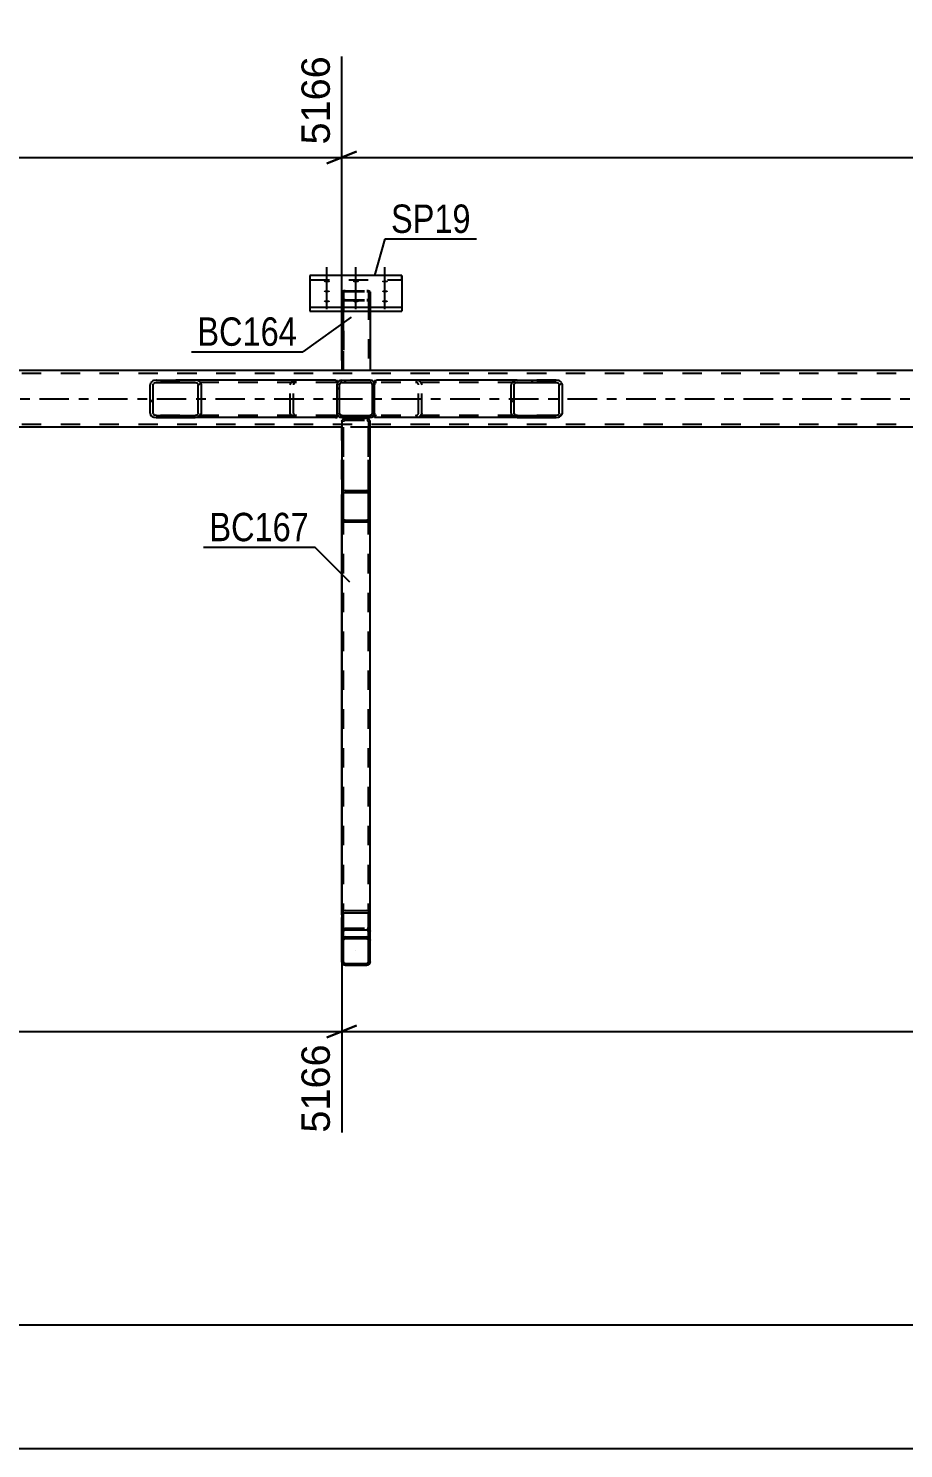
# Model space of a CAD drawing. Header units: millimetres. Extents: x -2250 to 594, y 0 to 1057.
# Drawn here: x -1084 to -995.8, y 328.1 to 471.4 of the extents above; entities that cross this region are included whole.
import ezdxf

# ---------------------------------------------------------------- set-up
doc = ezdxf.new("R2010")
doc.units = ezdxf.units.MM
doc.linetypes.add('DXK_LINE_DOT2', pattern=[3.9198, 1.9599, -1.9599])
doc.linetypes.add('DXK_LINE_DOT3', pattern=[5.9187, 2.979, -0.9799, 0.9799, -0.9799])
doc.styles.add('Arial', font='ARIAL.TTF', dxfattribs={"height": 0.2})
doc.styles.add('Arial Narrow', font='ARIALN.TTF', dxfattribs={"height": 0.2})

# ---------------------------------------------------------------- blocks, each defined once
blk = doc.blocks.new('Part-761553754-4011 - 3871')
at = {"linetype": 'Continuous'}
h = blk.add_hatch(dxfattribs=at)
h.set_pattern_fill('', scale=0.7, style=0, pattern_type=0)
h.set_pattern_definition([(45, (-1049.7814, 421.6058), (-1.5715, 1.5715), [])])
h.paths.add_polyline_path([(-1049.91, 421.58), (-1049.78, 421.61), (-1049.67, 421.69), (-1049.6, 421.81), (-1049.57, 421.96), (-1049.57, 424.37), (-1049.6, 424.52), (-1049.67, 424.64), (-1049.78, 424.72), (-1049.91, 424.75), (-1052.08, 424.75), (-1052.22, 424.72), (-1052.33, 424.64), (-1052.4, 424.52), (-1052.43, 424.37), (-1052.43, 421.96), (-1052.4, 421.81), (-1052.33, 421.69), (-1052.22, 421.61), (-1052.08, 421.58)])
h.paths.add_polyline_path([(-1052.15, 421.78), (-1052.21, 421.82), (-1052.24, 421.88), (-1052.26, 421.96), (-1052.26, 424.37), (-1052.24, 424.44), (-1052.21, 424.51), (-1052.15, 424.55), (-1052.08, 424.56), (-1049.91, 424.56), (-1049.85, 424.55), (-1049.79, 424.51), (-1049.75, 424.44), (-1049.74, 424.37), (-1049.74, 421.96), (-1049.75, 421.88), (-1049.79, 421.82), (-1049.85, 421.78), (-1049.91, 421.77), (-1052.08, 421.77)])
at = {"color": 2, "linetype": 'Continuous'}
for p, q in [((-1052.42, 431.71), (-1052.43, 431.67)), ((-1052.43, 431.67), (-1052.43, 424.37)), ((-1052.42, 431.71), (-1052.4, 431.81)), ((-1052.22, 432.01), (-1052.08, 432.04)), ((-1052.08, 432.04), (-1049.91, 432.04)), ((-1049.91, 432.04), (-1049.78, 432.01)), ((-1049.6, 431.81), (-1049.58, 431.71)), ((-1049.57, 431.67), (-1049.58, 431.71)), ((-1049.57, 424.37), (-1049.57, 431.67)), ((-1052.4, 424.52), (-1052.43, 424.37)), ((-1052.43, 421.96), (-1052.43, 424.37)), ((-1052.26, 424.37), (-1052.24, 424.44)), ((-1052.26, 421.96), (-1052.26, 424.37)), ((-1052.24, 424.44), (-1052.21, 424.51)), ((-1052.08, 424.75), (-1052.22, 424.72)), ((-1052.21, 424.51), (-1052.15, 424.55)), ((-1052.15, 424.55), (-1052.08, 424.56)), ((-1052.08, 424.75), (-1049.91, 424.75)), ((-1052.08, 424.56), (-1049.91, 424.56)), ((-1049.78, 424.72), (-1049.91, 424.75)), ((-1049.91, 424.56), (-1049.85, 424.55)), ((-1049.85, 424.55), (-1049.79, 424.51)), ((-1049.79, 424.51), (-1049.75, 424.44)), ((-1049.75, 424.44), (-1049.74, 424.37)), ((-1049.74, 421.96), (-1049.74, 424.37)), ((-1049.57, 424.37), (-1049.6, 424.52)), ((-1049.57, 421.96), (-1049.57, 424.37)), ((-1052.43, 421.96), (-1052.4, 421.81)), ((-1052.24, 421.88), (-1052.26, 421.96)), ((-1052.21, 421.82), (-1052.24, 421.88)), ((-1052.22, 421.61), (-1052.08, 421.58)), ((-1052.15, 421.78), (-1052.21, 421.82)), ((-1052.08, 421.77), (-1052.15, 421.78)), ((-1052.08, 421.77), (-1049.91, 421.77)), ((-1052.08, 421.58), (-1049.91, 421.58)), ((-1049.85, 421.78), (-1049.91, 421.77)), ((-1049.91, 421.58), (-1049.78, 421.61)), ((-1049.79, 421.82), (-1049.85, 421.78)), ((-1049.75, 421.88), (-1049.79, 421.82)), ((-1049.74, 421.96), (-1049.75, 421.88)), ((-1049.6, 421.81), (-1049.57, 421.96))]:
    blk.add_line(p, q, dxfattribs=at)
at = {"color": 7, "linetype": 'DXK_LINE_DOT2'}
for p, q in [((-1052.26, 431.67), (-1052.25, 431.71)), ((-1052.26, 424.37), (-1052.26, 431.67)), ((-1052.24, 431.73), (-1052.25, 431.71)), ((-1052.21, 431.8), (-1052.24, 431.73)), ((-1052.15, 431.84), (-1052.21, 431.8)), ((-1052.08, 431.85), (-1052.15, 431.84)), ((-1052.08, 431.85), (-1049.91, 431.85)), ((-1049.85, 431.84), (-1049.91, 431.85)), ((-1049.79, 431.8), (-1049.85, 431.84)), ((-1049.75, 431.73), (-1049.79, 431.8)), ((-1049.75, 431.71), (-1049.75, 431.73)), ((-1049.75, 431.71), (-1049.74, 431.67)), ((-1049.74, 431.67), (-1049.74, 424.37)), ((-1049.57, 431.14), (-1052.43, 431.14)), ((-1052.43, 421.96), (-1052.43, 431.14)), ((-1052.26, 421.96), (-1052.26, 431.14)), ((-1049.74, 421.96), (-1049.74, 431.14)), ((-1049.57, 421.96), (-1049.57, 431.14))]:
    blk.add_line(p, q, dxfattribs=at)
at = {"color": 2, "linetype": 'Continuous'}
for centre, start, end in [((-1052.06, 431.68), 115.6285, 160.4039), ((-1049.94, 431.68), 19.5961, 64.3715), ((-1052.06, 424.39), 115.6285, 160.4039), ((-1049.94, 424.39), 19.5961, 64.3716), ((-1052.06, 421.93), 199.5961, 244.3716), ((-1049.94, 421.93), 295.6285, 340.4039)]:
    blk.add_arc(centre, 0.364, start, end, dxfattribs=at)
blk = doc.blocks.new('Part-761553754-4044 - 3871')
at = {"color": 2, "linetype": 'Continuous'}
for p, q in [((-479.09, 436.86), (-1148.03, 436.86)), ((-1052.43, 431.14), (-1148.03, 431.14)), ((-881, 431.14), (-1049.57, 431.14))]:
    blk.add_line(p, q, dxfattribs=at)
at = {"color": 7, "linetype": 'DXK_LINE_DOT2'}
for p, q in [((-479.09, 436.57), (-1148.03, 436.57)), ((-479.09, 431.43), (-1148.03, 431.43)), ((-1049.57, 431.14), (-1052.43, 431.14))]:
    blk.add_line(p, q, dxfattribs=at)
at = {"color": 7, "linetype": 'DXK_LINE_DOT3'}
blk.add_line((-1148.03, 434), (-479.09, 434), dxfattribs=at)
blk = doc.blocks.new('Part-761553754-3966 - 3871')
at = {"linetype": 'Continuous'}
h = blk.add_hatch(dxfattribs=at)
h.set_pattern_fill('', scale=0.7, style=0, pattern_type=0)
h.set_pattern_definition([(45, (-1049.3943, 432.1498), (-1.5715, 1.5715), [])])
h.paths.add_polyline_path([(-1049.57, 432.11), (-1049.39, 432.15), (-1049.25, 432.25), (-1049.15, 432.4), (-1049.11, 432.57), (-1049.11, 435.43), (-1049.15, 435.6), (-1049.25, 435.75), (-1049.39, 435.85), (-1049.57, 435.89), (-1052.43, 435.89), (-1052.6, 435.85), (-1052.75, 435.75), (-1052.85, 435.6), (-1052.88, 435.43), (-1052.88, 432.57), (-1052.85, 432.4), (-1052.75, 432.25), (-1052.6, 432.15), (-1052.43, 432.11)])
h.paths.add_polyline_path([(-1052.51, 432.36), (-1052.59, 432.41), (-1052.64, 432.48), (-1052.65, 432.57), (-1052.65, 435.43), (-1052.64, 435.52), (-1052.59, 435.59), (-1052.51, 435.64), (-1052.43, 435.66), (-1049.57, 435.66), (-1049.48, 435.64), (-1049.41, 435.59), (-1049.36, 435.52), (-1049.34, 435.43), (-1049.34, 432.57), (-1049.36, 432.48), (-1049.41, 432.41), (-1049.48, 432.36), (-1049.57, 432.34), (-1052.43, 432.34)])
at = {"color": 7, "linetype": 'DXK_LINE_DOT2'}
for p, q in [((-1052.6, 435.85), (-1052.43, 435.89)), ((-1052.43, 435.66), (-1052.51, 435.64)), ((-1049.57, 435.89), (-1052.43, 435.89)), ((-1052.43, 435.66), (-1049.57, 435.66)), ((-1049.57, 435.89), (-1049.57, 435.89)), ((-1049.57, 435.89), (-1049.39, 435.85)), ((-1049.48, 435.64), (-1049.57, 435.66)), ((-1052.88, 435.43), (-1052.85, 435.6)), ((-1052.88, 432.57), (-1052.88, 435.43)), ((-1052.64, 435.52), (-1052.65, 435.43)), ((-1052.65, 432.57), (-1052.65, 435.43)), ((-1049.34, 435.43), (-1049.36, 435.52)), ((-1049.34, 432.57), (-1049.34, 435.43)), ((-1049.15, 435.6), (-1049.11, 435.43)), ((-1049.11, 432.57), (-1049.11, 435.43)), ((-1052.85, 432.4), (-1052.88, 432.57)), ((-1052.65, 432.57), (-1052.64, 432.48)), ((-1052.43, 432.11), (-1052.6, 432.15)), ((-1052.51, 432.36), (-1052.43, 432.34)), ((-1052.43, 432.34), (-1049.57, 432.34)), ((-1052.43, 432.11), (-1049.57, 432.11)), ((-1049.57, 432.34), (-1049.48, 432.36)), ((-1049.39, 432.15), (-1049.57, 432.11)), ((-1049.36, 432.48), (-1049.34, 432.57)), ((-1049.11, 432.57), (-1049.15, 432.4))]:
    blk.add_line(p, q, dxfattribs=at)
at = {"color": 2, "linetype": 'Continuous'}
for p, q in [((-1052.43, 435.89), (-1052.6, 435.85)), ((-1052.51, 435.64), (-1052.43, 435.66)), ((-1052.43, 435.89), (-1052.43, 435.89)), ((-1052.43, 435.89), (-1049.57, 435.89)), ((-1052.43, 435.66), (-1052.43, 435.66)), ((-1052.43, 435.66), (-1049.57, 435.66)), ((-1049.57, 435.89), (-1049.57, 435.89)), ((-1049.39, 435.85), (-1049.57, 435.89)), ((-1049.57, 435.66), (-1049.57, 435.66)), ((-1049.57, 435.66), (-1049.48, 435.64)), ((-1052.85, 435.6), (-1052.88, 435.43)), ((-1052.88, 435.43), (-1052.88, 435.43)), ((-1052.88, 432.57), (-1052.88, 435.43)), ((-1052.65, 435.43), (-1052.64, 435.52)), ((-1052.65, 435.43), (-1052.65, 435.43)), ((-1052.65, 432.57), (-1052.65, 435.43)), ((-1049.36, 435.52), (-1049.34, 435.43)), ((-1049.34, 435.43), (-1049.34, 435.43)), ((-1049.34, 432.57), (-1049.34, 435.43)), ((-1049.11, 435.43), (-1049.15, 435.6)), ((-1049.11, 435.43), (-1049.11, 435.43)), ((-1049.11, 432.57), (-1049.11, 435.43)), ((-1052.88, 432.57), (-1052.88, 432.57)), ((-1052.88, 432.57), (-1052.85, 432.4)), ((-1052.65, 432.57), (-1052.65, 432.57)), ((-1052.64, 432.48), (-1052.65, 432.57)), ((-1052.6, 432.15), (-1052.43, 432.11)), ((-1052.43, 432.34), (-1052.51, 432.36)), ((-1052.43, 432.34), (-1052.43, 432.34)), ((-1052.43, 432.34), (-1049.57, 432.34)), ((-1052.43, 432.11), (-1052.43, 432.11)), ((-1052.43, 432.11), (-1049.57, 432.11)), ((-1049.48, 432.36), (-1049.57, 432.34)), ((-1049.57, 432.34), (-1049.57, 432.34)), ((-1049.57, 432.11), (-1049.39, 432.15)), ((-1049.57, 432.11), (-1049.57, 432.11)), ((-1049.34, 432.57), (-1049.36, 432.48)), ((-1049.34, 432.57), (-1049.34, 432.57)), ((-1049.15, 432.4), (-1049.11, 432.57)), ((-1049.11, 432.57), (-1049.11, 432.57))]:
    blk.add_line(p, q, dxfattribs=at)
at = {"color": 7, "linetype": 'DXK_LINE_DOT2'}
for centre, radius, start, end in [((-1052.43, 435.43), 0.457, 112.5, 157.5), ((-1049.57, 435.43), 0.457, 22.5, 67.5), ((-1052.43, 435.43), 0.229, 112.5, 157.5), ((-1049.57, 435.43), 0.229, 22.5, 67.5), ((-1052.43, 432.57), 0.457, 202.5, 247.5), ((-1052.43, 432.57), 0.229, 202.5, 247.5), ((-1049.57, 432.57), 0.229, 292.5, 337.5), ((-1049.57, 432.57), 0.457, 292.5, 337.5)]:
    blk.add_arc(centre, radius, start, end, dxfattribs=at)
at = {"color": 2, "linetype": 'Continuous'}
for centre, radius, start, end in [((-1052.43, 435.43), 0.457, 112.5, 157.5), ((-1049.57, 435.43), 0.457, 22.5, 67.5), ((-1052.43, 435.43), 0.229, 112.5, 157.5), ((-1049.57, 435.43), 0.229, 22.5, 67.5), ((-1052.43, 432.57), 0.457, 202.5, 247.5), ((-1052.43, 432.57), 0.229, 202.5, 247.5), ((-1049.57, 432.57), 0.229, 292.5, 337.5), ((-1049.57, 432.57), 0.457, 292.5, 337.5)]:
    blk.add_arc(centre, radius, start, end, dxfattribs=at)
blk = doc.blocks.new('Part-761553754-4012 - 3871')
at = {"linetype": 'Continuous'}
h = blk.add_hatch(dxfattribs=at)
h.set_pattern_fill('', scale=0.7, style=0, pattern_type=0)
h.set_pattern_definition([(45, (-1066.973, 432.1498), (-1.57154, 1.57154), [])])
h.paths.add_polyline_path([(-1067.21, 432.11), (-1066.97, 432.15), (-1066.77, 432.25), (-1066.63, 432.4), (-1066.59, 432.57), (-1066.59, 435.43), (-1066.63, 435.6), (-1066.77, 435.75), (-1066.97, 435.85), (-1067.21, 435.89), (-1071.14, 435.89), (-1071.38, 435.85), (-1071.58, 435.75), (-1071.72, 435.6), (-1071.76, 435.43), (-1071.76, 432.57), (-1071.72, 432.4), (-1071.58, 432.25), (-1071.38, 432.15), (-1071.14, 432.11)])
h.paths.add_polyline_path([(-1071.26, 432.36), (-1071.36, 432.41), (-1071.43, 432.48), (-1071.45, 432.57), (-1071.45, 435.43), (-1071.43, 435.52), (-1071.36, 435.59), (-1071.26, 435.64), (-1071.14, 435.66), (-1067.21, 435.66), (-1067.09, 435.64), (-1066.99, 435.59), (-1066.92, 435.52), (-1066.9, 435.43), (-1066.9, 432.57), (-1066.92, 432.48), (-1066.99, 432.41), (-1067.09, 432.36), (-1067.21, 432.34), (-1071.14, 432.34)])
at = {"color": 2, "linetype": 'Continuous'}
for p, q in [((-1071.14, 435.89), (-1071.38, 435.85)), ((-1071.26, 435.64), (-1071.14, 435.66)), ((-1071.14, 435.89), (-1067.21, 435.89)), ((-1071.14, 435.66), (-1067.21, 435.66)), ((-1053.07, 435.89), (-1067.21, 435.89)), ((-1066.97, 435.85), (-1067.21, 435.89)), ((-1067.21, 435.66), (-1067.09, 435.64)), ((-1053.07, 435.89), (-1052.88, 435.86)), ((-1052.88, 435.86), (-1052.88, 435.85)), ((-1052.88, 435.85), (-1052.88, 435.75)), ((-1052.88, 435.75), (-1052.88, 435.43)), ((-1071.72, 435.6), (-1071.76, 435.43)), ((-1071.76, 432.57), (-1071.76, 435.43)), ((-1071.45, 435.43), (-1071.43, 435.52)), ((-1071.45, 432.57), (-1071.45, 435.43)), ((-1066.92, 435.52), (-1066.9, 435.43)), ((-1066.9, 432.57), (-1066.9, 435.43)), ((-1066.59, 435.43), (-1066.63, 435.6)), ((-1066.59, 432.57), (-1066.59, 435.43)), ((-1071.76, 432.57), (-1071.72, 432.4)), ((-1071.43, 432.48), (-1071.45, 432.57)), ((-1071.38, 432.15), (-1071.14, 432.11)), ((-1071.14, 432.34), (-1071.26, 432.36)), ((-1071.14, 432.34), (-1067.21, 432.34)), ((-1071.14, 432.11), (-1067.21, 432.11)), ((-1067.09, 432.36), (-1067.21, 432.34)), ((-1067.21, 432.11), (-1066.97, 432.15)), ((-1053.07, 432.11), (-1067.21, 432.11)), ((-1066.9, 432.57), (-1066.92, 432.48)), ((-1066.63, 432.4), (-1066.59, 432.57)), ((-1053.07, 432.11), (-1052.88, 432.14)), ((-1052.88, 432.14), (-1052.88, 432.57))]:
    blk.add_line(p, q, dxfattribs=at)
at = {"color": 7, "linetype": 'DXK_LINE_DOT2'}
for p, q in [((-1067.21, 435.89), (-1071.14, 435.89)), ((-1053.07, 435.66), (-1071.14, 435.66)), ((-1057.23, 435.85), (-1056.99, 435.89)), ((-1056.99, 435.66), (-1057.11, 435.64)), ((-1052.95, 435.64), (-1053.07, 435.66)), ((-1052.88, 435.86), (-1052.88, 435.86)), ((-1052.88, 435.75), (-1052.88, 435.61)), ((-1057.62, 435.43), (-1057.57, 435.6)), ((-1057.62, 432.57), (-1057.62, 435.43)), ((-1057.28, 435.52), (-1057.3, 435.43)), ((-1057.3, 432.57), (-1057.3, 435.43)), ((-1052.88, 435.61), (-1052.95, 435.64)), ((-1052.88, 432.57), (-1052.88, 435.6)), ((-1053.07, 432.34), (-1071.14, 432.34)), ((-1067.21, 432.11), (-1071.14, 432.11)), ((-1057.57, 432.4), (-1057.62, 432.57)), ((-1057.3, 432.57), (-1057.28, 432.48)), ((-1056.99, 432.11), (-1057.23, 432.15)), ((-1057.11, 432.36), (-1056.99, 432.34)), ((-1053.07, 432.34), (-1052.95, 432.36)), ((-1052.95, 432.36), (-1052.88, 432.39))]:
    blk.add_line(p, q, dxfattribs=at)
at = {"color": 2, "linetype": 'Continuous'}
for centre, radius, start, end in [((-1071.23, 435.3), 0.573, 104.5547, 147.5895), ((-1067.12, 435.3), 0.573, 32.4105, 75.4453), ((-1071.18, 435.36), 0.286, 104.5547, 147.5895), ((-1067.17, 435.36), 0.286, 32.4105, 75.4453), ((-1071.23, 432.7), 0.573, 212.4105, 255.4453), ((-1071.18, 432.64), 0.286, 212.4105, 255.4453), ((-1067.17, 432.64), 0.286, 284.5547, 327.5895), ((-1067.12, 432.7), 0.573, 284.5547, 327.5895)]:
    blk.add_arc(centre, radius, start, end, dxfattribs=at)
at = {"color": 7, "linetype": 'DXK_LINE_DOT2'}
for centre, radius, start, end in [((-1057.09, 435.3), 0.573, 104.5547, 147.5896), ((-1057.04, 435.36), 0.286, 104.5547, 147.5896), ((-1057.09, 432.7), 0.573, 212.4104, 255.4453), ((-1057.04, 432.64), 0.286, 212.4104, 255.4453)]:
    blk.add_arc(centre, radius, start, end, dxfattribs=at)
blk = doc.blocks.new('Bolt-761553754-4016 - 3871')
at = {"linetype": 'Continuous'}
for points in [[(-1053.93, 445.75), (-1053.99, 445.75), (-1054.05, 445.76), (-1054.11, 445.77), (-1054.16, 445.78), (-1054.2, 445.8), (-1054.23, 445.82), (-1054.24, 445.84), (-1054.24, 445.87), (-1054.23, 445.89), (-1054.2, 445.91), (-1054.16, 445.93), (-1054.11, 445.94), (-1054.05, 445.95), (-1053.99, 445.96), (-1053.93, 445.96), (-1053.86, 445.96), (-1053.8, 445.95), (-1053.74, 445.94), (-1053.69, 445.93), (-1053.65, 445.91), (-1053.63, 445.89), (-1053.61, 445.87), (-1053.61, 445.84), (-1053.63, 445.82), (-1053.65, 445.8), (-1053.69, 445.78), (-1053.74, 445.77), (-1053.8, 445.76), (-1053.86, 445.75)], [(-1051, 445.75), (-1051.06, 445.75), (-1051.13, 445.76), (-1051.18, 445.77), (-1051.23, 445.78), (-1051.27, 445.8), (-1051.3, 445.82), (-1051.31, 445.84), (-1051.31, 445.87), (-1051.3, 445.89), (-1051.27, 445.91), (-1051.23, 445.93), (-1051.18, 445.94), (-1051.13, 445.95), (-1051.06, 445.96), (-1051, 445.96), (-1050.93, 445.96), (-1050.87, 445.95), (-1050.81, 445.94), (-1050.76, 445.93), (-1050.73, 445.91), (-1050.7, 445.89), (-1050.69, 445.87), (-1050.69, 445.84), (-1050.7, 445.82), (-1050.73, 445.8), (-1050.76, 445.78), (-1050.81, 445.77), (-1050.87, 445.76), (-1050.93, 445.75)], [(-1048.07, 445.75), (-1048.14, 445.75), (-1048.2, 445.76), (-1048.25, 445.77), (-1048.3, 445.78), (-1048.34, 445.8), (-1048.37, 445.82), (-1048.38, 445.84), (-1048.38, 445.87), (-1048.37, 445.89), (-1048.34, 445.91), (-1048.3, 445.93), (-1048.25, 445.94), (-1048.2, 445.95), (-1048.14, 445.96), (-1048.07, 445.96), (-1048, 445.96), (-1047.94, 445.95), (-1047.88, 445.94), (-1047.84, 445.93), (-1047.8, 445.91), (-1047.77, 445.89), (-1047.76, 445.87), (-1047.76, 445.84), (-1047.77, 445.82), (-1047.8, 445.8), (-1047.84, 445.78), (-1047.88, 445.77), (-1047.94, 445.76), (-1048, 445.75)], [(-1053.93, 444.75), (-1053.99, 444.75), (-1054.05, 444.76), (-1054.11, 444.77), (-1054.16, 444.78), (-1054.2, 444.8), (-1054.23, 444.82), (-1054.24, 444.84), (-1054.24, 444.86), (-1054.23, 444.89), (-1054.2, 444.91), (-1054.16, 444.93), (-1054.11, 444.94), (-1054.05, 444.95), (-1053.99, 444.96), (-1053.93, 444.96), (-1053.86, 444.96), (-1053.8, 444.95), (-1053.74, 444.94), (-1053.69, 444.93), (-1053.65, 444.91), (-1053.63, 444.89), (-1053.61, 444.86), (-1053.61, 444.84), (-1053.63, 444.82), (-1053.65, 444.8), (-1053.69, 444.78), (-1053.74, 444.77), (-1053.8, 444.76), (-1053.86, 444.75)], [(-1048.07, 444.75), (-1048.14, 444.75), (-1048.2, 444.76), (-1048.25, 444.77), (-1048.3, 444.78), (-1048.34, 444.8), (-1048.37, 444.82), (-1048.38, 444.84), (-1048.38, 444.86), (-1048.37, 444.89), (-1048.34, 444.91), (-1048.3, 444.93), (-1048.25, 444.94), (-1048.2, 444.95), (-1048.14, 444.96), (-1048.07, 444.96), (-1048, 444.96), (-1047.94, 444.95), (-1047.88, 444.94), (-1047.84, 444.93), (-1047.8, 444.91), (-1047.77, 444.89), (-1047.76, 444.86), (-1047.76, 444.84), (-1047.77, 444.82), (-1047.8, 444.8), (-1047.84, 444.78), (-1047.88, 444.77), (-1047.94, 444.76), (-1048, 444.75)], [(-1053.93, 443.74), (-1053.99, 443.75), (-1054.05, 443.75), (-1054.11, 443.76), (-1054.16, 443.78), (-1054.2, 443.8), (-1054.23, 443.82), (-1054.24, 443.84), (-1054.24, 443.86), (-1054.23, 443.88), (-1054.2, 443.91), (-1054.16, 443.92), (-1054.11, 443.94), (-1054.05, 443.95), (-1053.99, 443.96), (-1053.93, 443.96), (-1053.86, 443.96), (-1053.8, 443.95), (-1053.74, 443.94), (-1053.69, 443.92), (-1053.65, 443.91), (-1053.63, 443.88), (-1053.61, 443.86), (-1053.61, 443.84), (-1053.63, 443.82), (-1053.65, 443.8), (-1053.69, 443.78), (-1053.74, 443.76), (-1053.8, 443.75), (-1053.86, 443.75)], [(-1051, 443.74), (-1051.06, 443.75), (-1051.13, 443.75), (-1051.18, 443.76), (-1051.23, 443.78), (-1051.27, 443.8), (-1051.3, 443.82), (-1051.31, 443.84), (-1051.31, 443.86), (-1051.3, 443.88), (-1051.27, 443.91), (-1051.23, 443.92), (-1051.18, 443.94), (-1051.13, 443.95), (-1051.06, 443.96), (-1051, 443.96), (-1050.93, 443.96), (-1050.87, 443.95), (-1050.81, 443.94), (-1050.76, 443.92), (-1050.73, 443.91), (-1050.7, 443.88), (-1050.69, 443.86), (-1050.69, 443.84), (-1050.7, 443.82), (-1050.73, 443.8), (-1050.76, 443.78), (-1050.81, 443.76), (-1050.87, 443.75), (-1050.93, 443.75)], [(-1048.07, 443.74), (-1048.14, 443.75), (-1048.2, 443.75), (-1048.25, 443.76), (-1048.3, 443.78), (-1048.34, 443.8), (-1048.37, 443.82), (-1048.38, 443.84), (-1048.38, 443.86), (-1048.37, 443.88), (-1048.34, 443.91), (-1048.3, 443.92), (-1048.25, 443.94), (-1048.2, 443.95), (-1048.14, 443.96), (-1048.07, 443.96), (-1048, 443.96), (-1047.94, 443.95), (-1047.88, 443.94), (-1047.84, 443.92), (-1047.8, 443.91), (-1047.77, 443.88), (-1047.76, 443.86), (-1047.76, 443.84), (-1047.77, 443.82), (-1047.8, 443.8), (-1047.84, 443.78), (-1047.88, 443.76), (-1047.94, 443.75), (-1048, 443.75)]]:
    blk.add_hatch(color=1, dxfattribs=at).paths.add_polyline_path(points)
at = {"color": 1, "linetype": 'Continuous'}
for p, q in [((-1053.93, 445.08), (-1053.93, 447.3)), ((-1051, 445.08), (-1051, 447.3)), ((-1048.07, 445.08), (-1048.07, 447.3)), ((-1053.93, 444.07), (-1053.93, 446.3)), ((-1048.07, 444.07), (-1048.07, 446.3)), ((-1053.93, 443.07), (-1053.93, 445.3)), ((-1051, 443.07), (-1051, 445.3)), ((-1048.07, 443.07), (-1048.07, 445.3))]:
    blk.add_line(p, q, dxfattribs=at)
blk = doc.blocks.new('Part-761553754-4034 - 3871')
at = {"color": 7, "linetype": 'DXK_LINE_DOT2'}
for p, q in [((-1049.57, 431.14), (-1052.43, 431.14)), ((-1052.43, 421.96), (-1052.43, 431.14)), ((-1052.26, 377.2), (-1052.26, 431.14)), ((-1049.74, 377.2), (-1049.74, 431.14)), ((-1049.57, 421.96), (-1049.57, 431.14)), ((-1052.43, 379.71), (-1052.43, 381.94)), ((-1049.57, 379.71), (-1049.57, 381.94)), ((-1052.4, 379.5), (-1052.43, 379.37)), ((-1052.43, 377.2), (-1052.43, 379.37)), ((-1052.33, 379.61), (-1052.4, 379.5)), ((-1052.22, 379.69), (-1052.33, 379.61)), ((-1052.26, 379.37), (-1052.24, 379.44)), ((-1052.24, 379.44), (-1052.21, 379.49)), ((-1052.08, 379.71), (-1052.22, 379.69)), ((-1052.21, 379.49), (-1052.15, 379.53)), ((-1052.15, 379.53), (-1052.08, 379.54)), ((-1052.08, 379.71), (-1049.91, 379.71)), ((-1052.08, 379.54), (-1049.91, 379.54)), ((-1049.78, 379.69), (-1049.91, 379.71)), ((-1049.91, 379.54), (-1049.85, 379.53)), ((-1049.85, 379.53), (-1049.79, 379.49)), ((-1049.79, 379.49), (-1049.75, 379.44)), ((-1049.67, 379.61), (-1049.78, 379.69)), ((-1049.75, 379.44), (-1049.74, 379.37)), ((-1049.6, 379.5), (-1049.67, 379.61)), ((-1049.57, 379.37), (-1049.6, 379.5)), ((-1049.57, 377.2), (-1049.57, 379.37)), ((-1052.43, 377.2), (-1052.4, 377.07)), ((-1052.4, 377.07), (-1052.33, 376.96)), ((-1052.33, 376.96), (-1052.22, 376.88)), ((-1052.24, 377.13), (-1052.26, 377.2)), ((-1052.21, 377.08), (-1052.24, 377.13)), ((-1052.15, 377.04), (-1052.21, 377.08)), ((-1052.08, 377.03), (-1052.15, 377.04)), ((-1052.08, 377.03), (-1049.91, 377.03)), ((-1049.85, 377.04), (-1049.91, 377.03)), ((-1049.79, 377.08), (-1049.85, 377.04)), ((-1049.75, 377.13), (-1049.79, 377.08)), ((-1049.78, 376.88), (-1049.67, 376.96)), ((-1049.74, 377.2), (-1049.75, 377.13)), ((-1049.67, 376.96), (-1049.6, 377.07)), ((-1049.6, 377.07), (-1049.57, 377.2)), ((-1052.22, 376.88), (-1052.08, 376.86)), ((-1052.08, 376.86), (-1049.91, 376.86)), ((-1049.91, 376.86), (-1049.78, 376.88))]:
    blk.add_line(p, q, dxfattribs=at)
at = {"color": 2, "linetype": 'Continuous'}
for p, q in [((-1052.43, 381.94), (-1052.43, 421.96)), ((-1049.57, 381.94), (-1049.57, 421.96)), ((-1052.43, 379.37), (-1052.43, 379.71)), ((-1049.57, 379.37), (-1049.57, 379.71))]:
    blk.add_line(p, q, dxfattribs=at)
blk = doc.blocks.new('Part-761553754-4063 - 3871')
at = {"color": 7, "linetype": 'DXK_LINE_DOT2'}
for p, q in [((-1052.4, 444.84), (-1052.43, 444.8)), ((-1052.43, 444.8), (-1052.43, 442.84)), ((-1052.33, 444.88), (-1052.4, 444.84)), ((-1052.22, 444.9), (-1052.33, 444.88)), ((-1052.26, 444.8), (-1052.24, 444.82)), ((-1052.26, 444.8), (-1052.26, 436.86)), ((-1052.24, 444.82), (-1052.21, 444.84)), ((-1052.08, 444.91), (-1052.22, 444.9)), ((-1052.21, 444.84), (-1052.15, 444.85)), ((-1052.15, 444.85), (-1052.08, 444.85)), ((-1052.08, 444.91), (-1049.91, 444.91)), ((-1052.08, 444.85), (-1049.91, 444.85)), ((-1049.78, 444.9), (-1049.91, 444.91)), ((-1049.91, 444.85), (-1049.85, 444.85)), ((-1049.85, 444.85), (-1049.79, 444.84)), ((-1049.79, 444.84), (-1049.75, 444.82)), ((-1049.67, 444.88), (-1049.78, 444.9)), ((-1049.75, 444.82), (-1049.74, 444.8)), ((-1049.74, 444.8), (-1049.74, 443.95)), ((-1049.6, 444.84), (-1049.67, 444.88)), ((-1049.57, 444.8), (-1049.6, 444.84)), ((-1049.57, 444.8), (-1049.57, 444.05)), ((-1052.43, 444.05), (-1052.43, 442.84)), ((-1052.43, 444.05), (-1052.4, 444.01)), ((-1052.4, 444.01), (-1052.33, 443.97)), ((-1052.33, 443.97), (-1052.22, 443.94)), ((-1052.24, 444.03), (-1052.26, 444.05)), ((-1052.26, 436.86), (-1052.26, 443.95)), ((-1052.21, 444.01), (-1052.24, 444.03)), ((-1052.22, 443.94), (-1052.08, 443.94)), ((-1052.15, 444), (-1052.21, 444.01)), ((-1052.08, 443.99), (-1052.15, 444)), ((-1052.08, 443.99), (-1049.91, 443.99)), ((-1052.08, 443.94), (-1049.91, 443.94)), ((-1049.85, 444), (-1049.91, 443.99)), ((-1049.91, 443.94), (-1049.78, 443.94)), ((-1049.79, 444.01), (-1049.85, 444)), ((-1049.75, 444.03), (-1049.79, 444.01)), ((-1049.78, 443.94), (-1049.67, 443.97)), ((-1049.74, 444.05), (-1049.75, 444.03)), ((-1049.74, 443.95), (-1049.74, 436.86)), ((-1049.67, 443.97), (-1049.6, 444.01)), ((-1049.6, 444.01), (-1049.57, 444.05)), ((-1049.57, 444.05), (-1049.57, 442.84)), ((-1049.57, 436.86), (-1052.43, 436.86))]:
    blk.add_line(p, q, dxfattribs=at)
at = {"color": 2, "linetype": 'Continuous'}
for p, q in [((-1052.43, 442.84), (-1052.43, 436.86)), ((-1049.57, 442.84), (-1049.57, 436.86))]:
    blk.add_line(p, q, dxfattribs=at)
blk = doc.blocks.new('Part-761553754-4069 - 3871')
at = {"color": 2, "linetype": 'Continuous'}
for p, q in [((-1046.36, 446.44), (-1055.64, 446.44)), ((-1055.64, 446.44), (-1055.64, 442.84)), ((-1046.36, 446.44), (-1046.36, 442.84)), ((-1055.64, 443.27), (-1046.36, 443.27)), ((-1055.64, 442.84), (-1046.36, 442.84))]:
    blk.add_line(p, q, dxfattribs=at)
at = {"color": 7, "linetype": 'DXK_LINE_DOT2'}
for p, q in [((-1055.64, 446.44), (-1055.64, 446.01)), ((-1055.64, 446.01), (-1046.36, 446.01)), ((-1046.36, 446.01), (-1046.36, 446.44))]:
    blk.add_line(p, q, dxfattribs=at)
blk = doc.blocks.new('Part-761553754-4133 - 3871')
at = {"linetype": 'Continuous'}
h = blk.add_hatch(dxfattribs=at)
h.set_pattern_fill('', scale=0.7, style=0, pattern_type=0)
h.set_pattern_definition([(45, (-1030.556, 432.1498), (-1.57154, 1.57154), [])])
h.paths.add_polyline_path([(-1030.8, 432.11), (-1030.56, 432.15), (-1030.35, 432.25), (-1030.22, 432.4), (-1030.17, 432.57), (-1030.17, 435.43), (-1030.22, 435.6), (-1030.35, 435.75), (-1030.56, 435.85), (-1030.8, 435.89), (-1034.72, 435.89), (-1034.97, 435.85), (-1035.17, 435.75), (-1035.31, 435.6), (-1035.35, 435.43), (-1035.35, 432.57), (-1035.31, 432.4), (-1035.17, 432.25), (-1034.97, 432.15), (-1034.72, 432.11)])
h.paths.add_polyline_path([(-1034.85, 432.36), (-1034.95, 432.41), (-1035.02, 432.48), (-1035.04, 432.57), (-1035.04, 435.43), (-1035.02, 435.52), (-1034.95, 435.59), (-1034.85, 435.64), (-1034.72, 435.66), (-1030.8, 435.66), (-1030.68, 435.64), (-1030.57, 435.59), (-1030.51, 435.52), (-1030.48, 435.43), (-1030.48, 432.57), (-1030.51, 432.48), (-1030.57, 432.41), (-1030.68, 432.36), (-1030.8, 432.34), (-1034.72, 432.34)])
at = {"color": 2, "linetype": 'Continuous'}
for p, q in [((-1049.11, 435.86), (-1048.92, 435.89)), ((-1049.11, 435.86), (-1049.11, 435.43)), ((-1034.72, 435.89), (-1048.92, 435.89)), ((-1034.72, 435.89), (-1034.97, 435.85)), ((-1034.85, 435.64), (-1034.72, 435.66)), ((-1034.72, 435.89), (-1030.8, 435.89)), ((-1034.72, 435.66), (-1030.8, 435.66)), ((-1030.56, 435.85), (-1030.8, 435.89)), ((-1030.8, 435.66), (-1030.68, 435.64)), ((-1035.31, 435.6), (-1035.35, 435.43)), ((-1035.35, 432.57), (-1035.35, 435.43)), ((-1035.04, 435.43), (-1035.02, 435.52)), ((-1035.04, 432.57), (-1035.04, 435.43)), ((-1030.51, 435.52), (-1030.48, 435.43)), ((-1030.48, 432.57), (-1030.48, 435.43)), ((-1030.17, 435.43), (-1030.22, 435.6)), ((-1030.17, 432.57), (-1030.17, 435.43)), ((-1049.11, 432.25), (-1049.11, 432.57)), ((-1049.11, 432.15), (-1049.11, 432.25)), ((-1049.11, 432.14), (-1049.11, 432.15)), ((-1048.92, 432.11), (-1049.11, 432.14)), ((-1034.72, 432.11), (-1048.92, 432.11)), ((-1035.35, 432.57), (-1035.31, 432.4)), ((-1035.02, 432.48), (-1035.04, 432.57)), ((-1034.97, 432.15), (-1034.72, 432.11)), ((-1034.72, 432.34), (-1034.85, 432.36)), ((-1034.72, 432.34), (-1030.8, 432.34)), ((-1034.72, 432.11), (-1030.8, 432.11)), ((-1030.68, 432.36), (-1030.8, 432.34)), ((-1030.8, 432.11), (-1030.56, 432.15)), ((-1030.48, 432.57), (-1030.51, 432.48)), ((-1030.22, 432.4), (-1030.17, 432.57))]:
    blk.add_line(p, q, dxfattribs=at)
at = {"color": 7, "linetype": 'DXK_LINE_DOT2'}
for p, q in [((-1048.92, 435.66), (-1049.04, 435.64)), ((-1030.8, 435.66), (-1048.92, 435.66)), ((-1044.99, 435.89), (-1044.75, 435.85)), ((-1044.87, 435.64), (-1044.99, 435.66)), ((-1030.8, 435.89), (-1034.72, 435.89)), ((-1049.04, 435.64), (-1049.11, 435.6)), ((-1049.11, 432.4), (-1049.11, 435.43)), ((-1044.68, 435.43), (-1044.7, 435.52)), ((-1044.68, 432.57), (-1044.68, 435.43)), ((-1044.41, 435.6), (-1044.36, 435.43)), ((-1044.36, 432.57), (-1044.36, 435.43)), ((-1049.11, 432.25), (-1049.11, 432.4)), ((-1049.11, 432.4), (-1049.04, 432.36)), ((-1049.04, 432.36), (-1048.92, 432.34)), ((-1030.8, 432.34), (-1048.92, 432.34)), ((-1044.99, 432.34), (-1044.87, 432.36)), ((-1044.75, 432.15), (-1044.99, 432.11)), ((-1044.7, 432.48), (-1044.68, 432.57)), ((-1044.36, 432.57), (-1044.41, 432.4)), ((-1030.8, 432.11), (-1034.72, 432.11))]:
    blk.add_line(p, q, dxfattribs=at)
for centre, radius, start, end in [((-1044.89, 435.3), 0.574, 32.4625, 75.4785), ((-1044.94, 435.36), 0.287, 32.4625, 75.4785), ((-1044.94, 432.64), 0.287, 284.5215, 327.5375), ((-1044.89, 432.71), 0.574, 284.5215, 327.5375)]:
    blk.add_arc(centre, radius, start, end, dxfattribs=at)
at = {"color": 2, "linetype": 'Continuous'}
for centre, radius, start, end in [((-1034.82, 435.3), 0.574, 104.5215, 147.5375), ((-1030.7, 435.3), 0.574, 32.4625, 75.4785), ((-1034.77, 435.36), 0.287, 104.5215, 147.5375), ((-1030.75, 435.36), 0.287, 32.4625, 75.4785), ((-1034.82, 432.71), 0.574, 212.4625, 255.4785), ((-1034.77, 432.64), 0.287, 212.4625, 255.4785), ((-1030.75, 432.64), 0.287, 284.5215, 327.5375), ((-1030.7, 432.71), 0.574, 284.5215, 327.5375)]:
    blk.add_arc(centre, radius, start, end, dxfattribs=at)
blk = doc.blocks.new('Part-761553754-4140 - 3871')
at = {"linetype": 'Continuous'}
h = blk.add_hatch(dxfattribs=at)
h.set_pattern_fill('', scale=0.7, style=0, pattern_type=0)
h.set_pattern_definition([(45, (-1049.7814, 376.8837), (-1.5715, 1.5715), [])])
h.paths.add_polyline_path([(-1049.91, 376.86), (-1049.78, 376.88), (-1049.67, 376.96), (-1049.6, 377.07), (-1049.57, 377.2), (-1049.57, 379.37), (-1049.6, 379.5), (-1049.67, 379.61), (-1049.78, 379.69), (-1049.91, 379.71), (-1052.08, 379.71), (-1052.22, 379.69), (-1052.33, 379.61), (-1052.4, 379.5), (-1052.43, 379.37), (-1052.43, 377.2), (-1052.4, 377.07), (-1052.33, 376.96), (-1052.22, 376.88), (-1052.08, 376.86)])
h.paths.add_polyline_path([(-1052.15, 377.04), (-1052.21, 377.08), (-1052.24, 377.13), (-1052.26, 377.2), (-1052.26, 379.37), (-1052.24, 379.44), (-1052.21, 379.49), (-1052.15, 379.53), (-1052.08, 379.54), (-1049.91, 379.54), (-1049.85, 379.53), (-1049.79, 379.49), (-1049.75, 379.44), (-1049.74, 379.37), (-1049.74, 377.2), (-1049.75, 377.13), (-1049.79, 377.08), (-1049.85, 377.04), (-1049.91, 377.03), (-1052.08, 377.03)])
at = {"color": 7, "linetype": 'DXK_LINE_DOT2'}
for p, q in [((-1052.43, 379.37), (-1052.4, 379.5)), ((-1052.43, 377.2), (-1052.43, 379.37)), ((-1052.4, 379.5), (-1052.33, 379.61)), ((-1052.33, 379.61), (-1052.22, 379.69)), ((-1052.24, 379.44), (-1052.26, 379.37)), ((-1052.26, 377.2), (-1052.26, 379.37)), ((-1052.21, 379.49), (-1052.24, 379.44)), ((-1052.22, 379.69), (-1052.08, 379.71)), ((-1052.15, 379.53), (-1052.21, 379.49)), ((-1052.08, 379.54), (-1052.15, 379.53)), ((-1052.08, 379.71), (-1049.91, 379.71)), ((-1052.08, 379.54), (-1049.91, 379.54)), ((-1049.91, 379.71), (-1049.78, 379.69)), ((-1049.85, 379.53), (-1049.91, 379.54)), ((-1049.79, 379.49), (-1049.85, 379.53)), ((-1049.75, 379.44), (-1049.79, 379.49)), ((-1049.78, 379.69), (-1049.67, 379.61)), ((-1049.74, 379.37), (-1049.75, 379.44)), ((-1049.74, 377.2), (-1049.74, 379.37)), ((-1049.67, 379.61), (-1049.6, 379.5)), ((-1049.6, 379.5), (-1049.57, 379.37)), ((-1049.57, 377.2), (-1049.57, 379.37)), ((-1052.4, 377.07), (-1052.43, 377.2)), ((-1052.33, 376.96), (-1052.4, 377.07)), ((-1052.22, 376.88), (-1052.33, 376.96)), ((-1052.26, 377.2), (-1052.24, 377.13)), ((-1052.24, 377.13), (-1052.21, 377.08)), ((-1052.21, 377.08), (-1052.15, 377.04)), ((-1052.15, 377.04), (-1052.08, 377.03)), ((-1052.08, 377.03), (-1049.91, 377.03)), ((-1049.91, 377.03), (-1049.85, 377.04)), ((-1049.85, 377.04), (-1049.79, 377.08)), ((-1049.79, 377.08), (-1049.75, 377.13)), ((-1049.67, 376.96), (-1049.78, 376.88)), ((-1049.75, 377.13), (-1049.74, 377.2)), ((-1049.6, 377.07), (-1049.67, 376.96)), ((-1049.57, 377.2), (-1049.6, 377.07)), ((-1052.08, 376.86), (-1052.22, 376.88)), ((-1052.08, 376.86), (-1049.91, 376.86)), ((-1049.78, 376.88), (-1049.91, 376.86))]:
    blk.add_line(p, q, dxfattribs=at)
at = {"color": 2, "linetype": 'Continuous'}
for p, q in [((-1052.4, 379.5), (-1052.43, 379.37)), ((-1052.43, 377.2), (-1052.43, 379.37)), ((-1052.26, 379.37), (-1052.24, 379.44)), ((-1052.26, 377.2), (-1052.26, 379.37)), ((-1052.24, 379.44), (-1052.21, 379.49)), ((-1052.08, 379.71), (-1052.22, 379.69)), ((-1052.21, 379.49), (-1052.15, 379.53)), ((-1052.15, 379.53), (-1052.08, 379.54)), ((-1052.08, 379.71), (-1049.91, 379.71)), ((-1052.08, 379.54), (-1049.91, 379.54)), ((-1049.78, 379.69), (-1049.91, 379.71)), ((-1049.91, 379.54), (-1049.85, 379.53)), ((-1049.85, 379.53), (-1049.79, 379.49)), ((-1049.79, 379.49), (-1049.75, 379.44)), ((-1049.75, 379.44), (-1049.74, 379.37)), ((-1049.74, 377.2), (-1049.74, 379.37)), ((-1049.57, 379.37), (-1049.6, 379.5)), ((-1049.57, 377.2), (-1049.57, 379.37)), ((-1052.43, 377.2), (-1052.43, 377.2)), ((-1052.43, 377.2), (-1052.4, 377.07)), ((-1052.26, 377.2), (-1052.26, 377.2)), ((-1052.24, 377.13), (-1052.26, 377.2)), ((-1052.21, 377.08), (-1052.24, 377.13)), ((-1052.15, 377.04), (-1052.21, 377.08)), ((-1052.08, 377.03), (-1052.15, 377.04)), ((-1052.08, 377.03), (-1052.08, 377.03)), ((-1052.08, 377.03), (-1049.91, 377.03)), ((-1049.85, 377.04), (-1049.91, 377.03)), ((-1049.91, 377.03), (-1049.91, 377.03)), ((-1049.79, 377.08), (-1049.85, 377.04)), ((-1049.75, 377.13), (-1049.79, 377.08)), ((-1049.74, 377.2), (-1049.75, 377.13)), ((-1049.74, 377.2), (-1049.74, 377.2)), ((-1049.6, 377.07), (-1049.57, 377.2)), ((-1049.57, 377.2), (-1049.57, 377.2)), ((-1052.22, 376.88), (-1052.08, 376.86)), ((-1052.08, 376.86), (-1052.08, 376.86)), ((-1052.08, 376.86), (-1049.91, 376.86)), ((-1049.91, 376.86), (-1049.78, 376.88)), ((-1049.91, 376.86), (-1049.91, 376.86))]:
    blk.add_line(p, q, dxfattribs=at)
at = {"color": 7, "linetype": 'DXK_LINE_DOT3'}
blk.add_line((-1051, 378.29), (-1051, 378.29), dxfattribs=at)
at = {"color": 2, "linetype": 'Continuous'}
for centre, start, end in [((-1052.08, 379.37), 112.5, 157.5), ((-1049.91, 379.37), 22.5, 67.5), ((-1052.08, 377.2), 202.5, 247.5), ((-1049.91, 377.2), 292.5, 337.5)]:
    blk.add_arc(centre, 0.343, start, end, dxfattribs=at)
blk = doc.blocks.new('Part-761553754-4141 - 3871')
at = {"linetype": 'Continuous'}
h = blk.add_hatch(dxfattribs=at)
h.set_pattern_fill('', scale=0.7, style=0, pattern_type=0)
h.set_pattern_definition([(45, (-1049.5697, 381.936), (-1.5715, 1.5715), [])])
h.paths.add_polyline_path([(-1049.57, 379.71), (-1049.57, 381.94), (-1049.6, 382.1), (-1049.67, 382.24), (-1049.78, 382.33), (-1049.91, 382.36), (-1052.08, 382.36), (-1052.22, 382.33), (-1052.33, 382.24), (-1052.4, 382.1), (-1052.43, 381.94), (-1052.43, 379.71), (-1052.26, 379.71), (-1052.26, 381.94), (-1052.24, 382.02), (-1052.21, 382.09), (-1052.15, 382.13), (-1052.08, 382.15), (-1049.91, 382.15), (-1049.85, 382.13), (-1049.79, 382.09), (-1049.75, 382.02), (-1049.74, 381.94), (-1049.74, 379.71)])
at = {"color": 2, "linetype": 'Continuous'}
for p, q in [((-1052.4, 382.1), (-1052.43, 381.94)), ((-1052.43, 381.94), (-1052.43, 379.71)), ((-1052.26, 381.94), (-1052.24, 382.02)), ((-1052.26, 379.71), (-1052.26, 381.94)), ((-1052.24, 382.02), (-1052.21, 382.09)), ((-1052.08, 382.36), (-1052.22, 382.33)), ((-1052.21, 382.09), (-1052.15, 382.13)), ((-1052.15, 382.13), (-1052.08, 382.15)), ((-1052.08, 382.36), (-1049.91, 382.36)), ((-1052.08, 382.15), (-1049.91, 382.15)), ((-1049.78, 382.33), (-1049.91, 382.36)), ((-1049.91, 382.15), (-1049.85, 382.13)), ((-1049.85, 382.13), (-1049.79, 382.09)), ((-1049.79, 382.09), (-1049.75, 382.02)), ((-1049.75, 382.02), (-1049.74, 381.94)), ((-1049.74, 381.94), (-1049.74, 379.71)), ((-1049.57, 381.94), (-1049.6, 382.1)), ((-1049.57, 379.71), (-1049.57, 381.94)), ((-1052.24, 380.3), (-1052.26, 380.24)), ((-1052.21, 380.36), (-1052.24, 380.3)), ((-1052.15, 380.39), (-1052.21, 380.36)), ((-1052.08, 380.41), (-1052.15, 380.39)), ((-1052.08, 380.41), (-1049.91, 380.41)), ((-1049.85, 380.39), (-1049.91, 380.41)), ((-1049.79, 380.36), (-1049.85, 380.39)), ((-1049.75, 380.3), (-1049.79, 380.36)), ((-1049.74, 380.24), (-1049.75, 380.3)), ((-1052.43, 379.71), (-1052.26, 379.71)), ((-1049.74, 379.71), (-1049.57, 379.71))]:
    blk.add_line(p, q, dxfattribs=at)
at = {"color": 7, "linetype": 'DXK_LINE_DOT2'}
for p, q in [((-1052.43, 379.71), (-1052.43, 381.94)), ((-1052.26, 379.71), (-1052.26, 381.94)), ((-1049.74, 379.71), (-1049.74, 381.94)), ((-1049.57, 379.71), (-1049.57, 381.94)), ((-1052.43, 380.24), (-1052.4, 380.37)), ((-1052.4, 380.37), (-1052.33, 380.48)), ((-1052.33, 380.48), (-1052.22, 380.55)), ((-1052.22, 380.55), (-1052.08, 380.58)), ((-1052.08, 380.58), (-1049.91, 380.58)), ((-1049.91, 380.58), (-1049.78, 380.55)), ((-1049.78, 380.55), (-1049.67, 380.48)), ((-1049.67, 380.48), (-1049.6, 380.37)), ((-1049.6, 380.37), (-1049.57, 380.24)), ((-1052.43, 379.71), (-1052.26, 379.71)), ((-1049.74, 379.71), (-1049.57, 379.71))]:
    blk.add_line(p, q, dxfattribs=at)
at = {"color": 2, "linetype": 'Continuous'}
for centre, start, end in [((-1052.02, 381.98), 118.9845, 163.0859), ((-1049.97, 381.98), 16.9141, 61.0154)]:
    blk.add_arc(centre, 0.393, start, end, dxfattribs=at)
blk = doc.blocks.new('StraightDimension-761553754-4172 - 3871')
at = {"color": 7, "linetype": 'Continuous'}
blk.add_line((-1161.7, 328.08), (-465.41, 328.08), dxfattribs=at)
blk = doc.blocks.new('StraightDimension-761553754-4190 - 3871')
at = {"color": 7, "linetype": 'Continuous'}
blk.add_line((-1160.98, 340.56), (-466.13, 340.56), dxfattribs=at)
blk = doc.blocks.new('StraightDimension-761553754-4234 - 3871')
at = {"color": 7, "linetype": 'Continuous'}
for p, q in [((-1160.98, 430.14), (-1160.98, 366.63)), ((-1052.43, 430.14), (-1052.43, 359.96)), ((-1159.48, 370.76), (-1162.48, 369.56)), ((-1160.98, 370.16), (-1052.43, 370.16)), ((-1053.93, 369.56), (-1050.93, 370.76))]:
    blk.add_line(p, q, dxfattribs=at)
at = {"color": 0}
blk.add_wipeout([(-1101.66, 370.91), (-1101.66, 375.11), (-1111.75, 375.11), (-1111.75, 370.91)], dxfattribs=at)
at = {"color": 3, "style": 'Arial'}
blk.add_text('5166', height=2.865, dxfattribs=at).set_placement((-1111.15, 371.51))
at = {"color": 0, "linetype": 'Continuous'}
for points in [[(-1161.58, 369.46), (-1165.78, 369.46), (-1165.78, 366.03), (-1161.58, 366.03)], [(-1053.03, 369.46), (-1057.23, 369.46), (-1057.23, 359.36), (-1053.03, 359.36)]]:
    blk.add_wipeout(points, dxfattribs=at)
at = {"color": 3, "linetype": 'Continuous', "style": 'Arial'}
for s, height, p in [('0', 2.87, (-1162.18, 366.63)), ('5166', 2.865, (-1053.63, 359.96))]:
    blk.add_text(s, height=height, rotation=90.0002, dxfattribs=at).set_placement(p)
blk = doc.blocks.new('StraightDimension-761553754-4244 - 3871')
at = {"color": 7, "linetype": 'Continuous'}
for p, q in [((-1052.43, 430.14), (-1052.43, 359.96)), ((-881, 430.14), (-881, 357.74)), ((-1050.93, 370.76), (-1053.93, 369.56)), ((-1052.43, 370.16), (-881, 370.16)), ((-882.5, 369.56), (-879.5, 370.76))]:
    blk.add_line(p, q, dxfattribs=at)
at = {"color": 0}
blk.add_wipeout([(-961.67, 370.91), (-961.67, 375.11), (-971.76, 375.11), (-971.76, 370.91)], dxfattribs=at)
at = {"color": 3, "style": 'Arial'}
blk.add_text('6000', height=2.865, dxfattribs=at).set_placement((-971.16, 371.51))
at = {"color": 0, "linetype": 'Continuous'}
blk.add_wipeout([(-881.6, 369.46), (-885.8, 369.46), (-885.8, 357.14), (-881.6, 357.14)], dxfattribs=at)
at = {"color": 3, "linetype": 'Continuous', "style": 'Arial'}
blk.add_text('11166', height=2.865, rotation=90.0002, dxfattribs=at).set_placement((-882.2, 357.74))
blk = doc.blocks.new('StraightDimension-761553754-4297 - 3871')
at = {"color": 7, "linetype": 'Continuous'}
for p, q in [((-1052.43, 437.86), (-1052.43, 468.56)), ((-1160.98, 437.86), (-1160.98, 461.89)), ((-1159.48, 458.97), (-1162.48, 457.77)), ((-1053.93, 457.77), (-1050.93, 458.97)), ((-1160.98, 458.37), (-1052.43, 458.37))]:
    blk.add_line(p, q, dxfattribs=at)
at = {"color": 0}
blk.add_wipeout([(-1101.66, 459.12), (-1101.66, 463.32), (-1111.75, 463.32), (-1111.75, 459.12)], dxfattribs=at)
at = {"color": 3, "style": 'Arial'}
blk.add_text('5166', height=2.865, dxfattribs=at).set_placement((-1111.15, 459.72))
at = {"color": 0, "linetype": 'Continuous'}
for points in [[(-1053.03, 469.16), (-1057.23, 469.16), (-1057.23, 459.07), (-1053.03, 459.07)], [(-1161.58, 462.49), (-1165.78, 462.49), (-1165.78, 459.07), (-1161.58, 459.07)]]:
    blk.add_wipeout(points, dxfattribs=at)
at = {"color": 3, "linetype": 'Continuous', "style": 'Arial'}
for s, height, p in [('5166', 2.865, (-1053.63, 459.67)), ('0', 2.87, (-1162.18, 459.67))]:
    blk.add_text(s, height=height, rotation=90.0002, dxfattribs=at).set_placement(p)
blk = doc.blocks.new('StraightDimension-761553754-4305 - 3871')
at = {"color": 7, "linetype": 'Continuous'}
for p, q in [((-881, 437.86), (-881, 470.79)), ((-1052.43, 437.86), (-1052.43, 468.56)), ((-1050.93, 458.97), (-1053.93, 457.77)), ((-882.5, 457.77), (-879.5, 458.97)), ((-1052.43, 458.37), (-881, 458.37))]:
    blk.add_line(p, q, dxfattribs=at)
at = {"color": 0}
blk.add_wipeout([(-961.67, 459.12), (-961.67, 463.32), (-971.76, 463.32), (-971.76, 459.12)], dxfattribs=at)
at = {"color": 3, "style": 'Arial'}
blk.add_text('6000', height=2.865, dxfattribs=at).set_placement((-971.16, 459.72))
at = {"color": 0, "linetype": 'Continuous'}
blk.add_wipeout([(-881.6, 471.39), (-885.8, 471.39), (-885.8, 459.07), (-881.6, 459.07)], dxfattribs=at)
at = {"color": 3, "linetype": 'Continuous', "style": 'Arial'}
blk.add_text('11166', height=2.865, rotation=90.0002, dxfattribs=at).set_placement((-882.2, 459.67))
blk = doc.blocks.new('Mark-761553754-4030 - 3871')
at = {"color": 0}
blk.add_wipeout([(-1055.73, 419.64), (-1055.73, 422.64), (-1065.78, 422.64), (-1065.78, 419.64)], dxfattribs=at)
blk.add_wipeout([(-1055.73, 419.64), (-1055.73, 422.64), (-1065.78, 422.64), (-1065.78, 419.64)], dxfattribs=at)
at = {"color": 30, "linetype": 'Continuous'}
for p in [(-1066.38, 419.04), (-1051.6, 415.5)]:
    blk.add_line(p, (-1055.13, 419.04), dxfattribs=at)
at = {"color": 3, "style": 'Arial Narrow'}
blk.add_text('BC167', height=2.863, dxfattribs=at).set_placement((-1065.78, 419.64))
blk = doc.blocks.new('Mark-761553754-4059 - 3871')
at = {"color": 0}
blk.add_wipeout([(-1056.94, 439.36), (-1056.94, 442.36), (-1066.99, 442.36), (-1066.99, 439.36)], dxfattribs=at)
blk.add_wipeout([(-1056.94, 439.36), (-1056.94, 442.36), (-1066.99, 442.36), (-1066.99, 439.36)], dxfattribs=at)
at = {"color": 30, "linetype": 'Continuous'}
for p in [(-1051.48, 442.26), (-1067.59, 438.76)]:
    blk.add_line(p, (-1056.34, 438.76), dxfattribs=at)
at = {"color": 3, "style": 'Arial Narrow'}
blk.add_text('BC164', height=2.863, dxfattribs=at).set_placement((-1066.99, 439.36))
blk = doc.blocks.new('Mark-761553754-4065 - 3871')
at = {"color": 0}
blk.add_wipeout([(-1039.43, 450.75), (-1039.43, 453.75), (-1047.46, 453.75), (-1047.46, 450.75)], dxfattribs=at)
blk.add_wipeout([(-1039.43, 450.75), (-1039.43, 453.75), (-1047.46, 453.75), (-1047.46, 450.75)], dxfattribs=at)
at = {"color": 30, "linetype": 'Continuous'}
for p, q in [((-1049.08, 446.44), (-1048.06, 450.15)), ((-1048.06, 450.15), (-1038.83, 450.15))]:
    blk.add_line(p, q, dxfattribs=at)
at = {"color": 3, "style": 'Arial Narrow'}
blk.add_text('SP19', height=2.863, dxfattribs=at).set_placement((-1047.46, 450.75))

msp = doc.modelspace()

# ---------------------------------------------------------------- block references
for name in ['Bolt-761553754-4016 - 3871', 'Part-761553754-4069 - 3871', 'Part-761553754-4063 - 3871', 'Part-761553754-4044 - 3871', 'Part-761553754-4012 - 3871', 'Part-761553754-3966 - 3871', 'Part-761553754-4133 - 3871', 'Part-761553754-4011 - 3871', 'Part-761553754-4034 - 3871', 'Part-761553754-4141 - 3871', 'Part-761553754-4140 - 3871']:
    msp.add_blockref(name, (0, 0))

# ---------------------------------------------------------------- next in the draw order: block references
for name in ['StraightDimension-761553754-4297 - 3871', 'StraightDimension-761553754-4172 - 3871']:
    msp.add_blockref(name, (0, 0))

# ---------------------------------------------------------------- next in the draw order: block references
for name in ['StraightDimension-761553754-4305 - 3871', 'StraightDimension-761553754-4190 - 3871']:
    msp.add_blockref(name, (0, 0))

# ---------------------------------------------------------------- next in the draw order: block references
for name in ['Mark-761553754-4065 - 3871', 'Mark-761553754-4059 - 3871', 'StraightDimension-761553754-4234 - 3871']:
    msp.add_blockref(name, (0, 0))

# ---------------------------------------------------------------- next in the draw order: block references
msp.add_blockref('StraightDimension-761553754-4244 - 3871', (0, 0))

# ---------------------------------------------------------------- next in the draw order: block references
msp.add_blockref('Mark-761553754-4030 - 3871', (0, 0))

doc.saveas('drawing.dxf')
